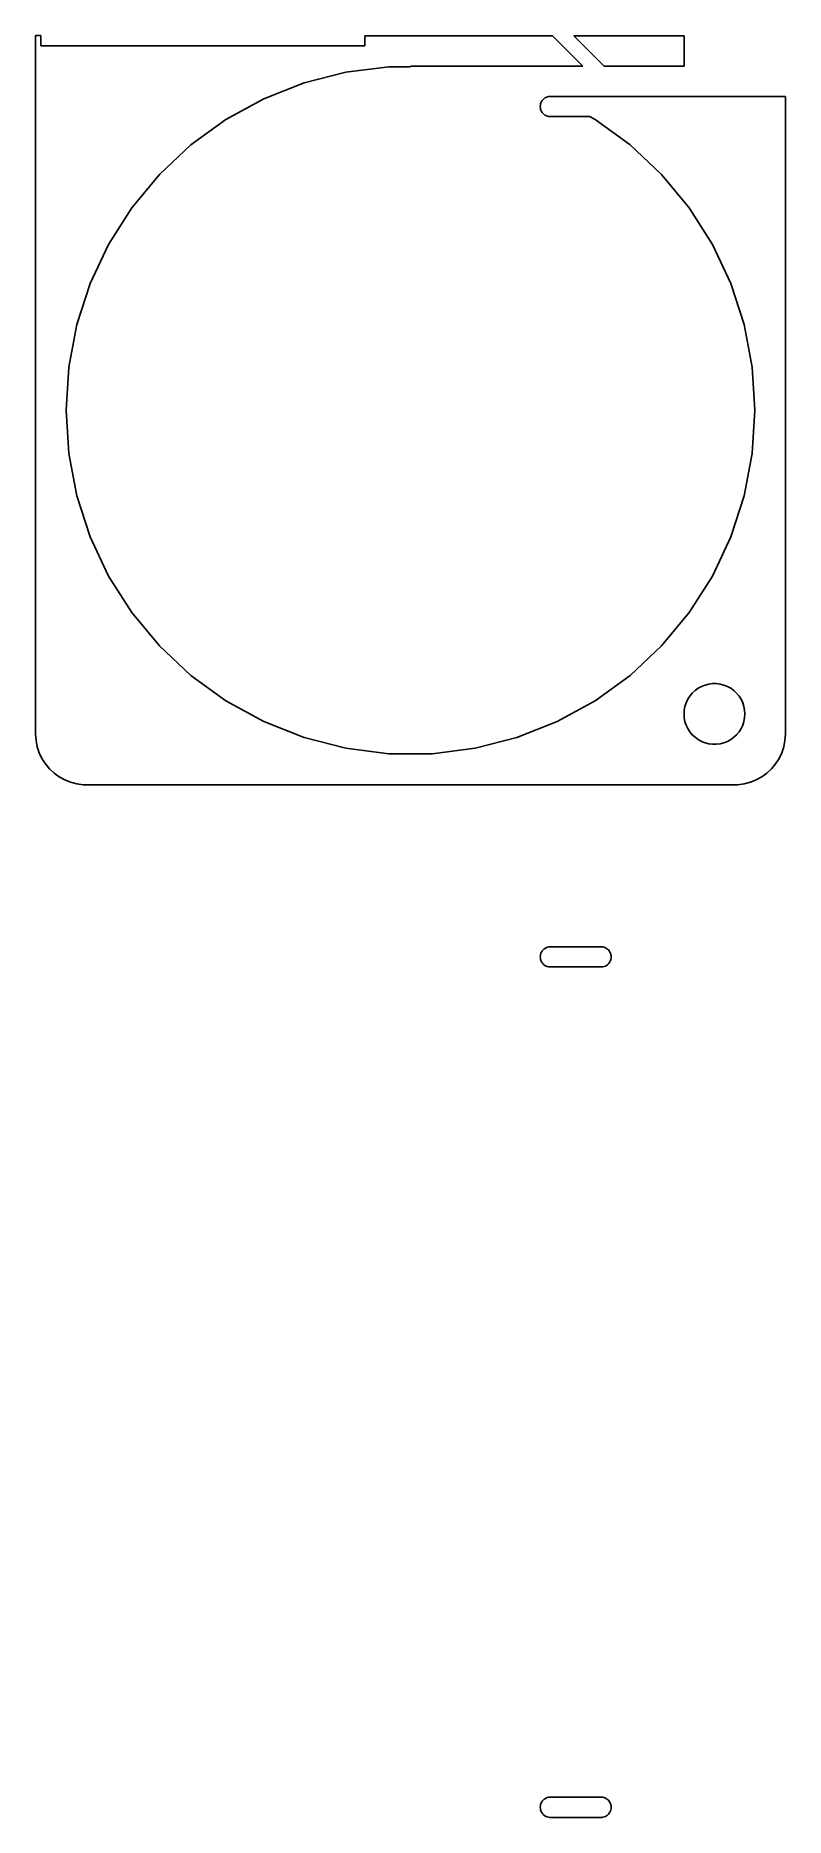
# Model space of a CAD drawing. Header units: metres. Extents: x -37 to 37, y 29 to 205.
import ezdxf

# ---------------------------------------------------------------- set-up
doc = ezdxf.new("R2010")
doc.units = ezdxf.units.M

msp = doc.modelspace()

# ---------------------------------------------------------------- linework, layer by layer
for p, q in [((-36.5, 205), (-37, 205)), ((-37, 205), (-37, 136)), ((-36.5, 204), (-36.5, 205)), ((14.0099, 204.99), (-4.5, 204.99)), ((-4.5, 204.99), (-4.5, 204)), ((17, 202), (14.0099, 204.99)), ((27, 204.99), (16.1312, 204.99)), ((16.1312, 204.99), (19.1213, 202)), ((27, 202), (27, 204.99)), ((-4.5, 204), (-36.5, 204)), ((-10.5066, 200.336), (-6.371, 201.398)), ((-6.371, 201.398), (-2.1349, 201.933)), ((-2.1349, 201.933), (0, 201.933)), ((0, 201.933), (0, 202)), ((0, 202), (17, 202)), ((19.1213, 202), (27, 202)), ((-14.4765, 198.764), (-10.5066, 200.336)), ((13.3852, 198.905), (13.2752, 198.844)), ((13.502, 198.951), (13.3852, 198.905)), ((13.6236, 198.982), (13.502, 198.951)), ((13.7482, 198.998), (13.6236, 198.982)), ((14.561, 198.998), (13.7482, 198.998)), ((37, 199), (14.561, 199)), ((14.561, 199), (14.561, 198.998)), ((37, 136), (37, 199)), ((-18.2181, 196.707), (-14.4765, 198.764)), ((12.8189, 198.125), (12.811, 198)), ((12.811, 198), (12.8189, 197.875)), ((12.8424, 198.249), (12.8189, 198.125)), ((12.8189, 197.875), (12.8424, 197.751)), ((12.8812, 198.368), (12.8424, 198.249)), ((12.8424, 197.751), (12.8812, 197.632)), ((12.9347, 198.482), (12.8812, 198.368)), ((12.8812, 197.632), (12.9347, 197.518)), ((13.002, 198.588), (12.9347, 198.482)), ((12.9347, 197.518), (13.002, 197.412)), ((13.082, 198.685), (13.002, 198.588)), ((13.002, 197.412), (13.082, 197.315)), ((13.1736, 198.771), (13.082, 198.685)), ((13.082, 197.315), (13.1736, 197.229)), ((13.2752, 198.844), (13.1736, 198.771)), ((13.1736, 197.229), (13.2752, 197.156)), ((13.2752, 197.156), (13.3852, 197.095)), ((-21.6724, 194.197), (-18.2181, 196.707)), ((13.3852, 197.095), (13.502, 197.049)), ((13.502, 197.049), (13.6236, 197.018)), ((13.6236, 197.018), (13.7482, 197.002)), ((13.7482, 197.002), (17.6818, 197.002)), ((17.6818, 197.002), (18.2181, 196.707)), ((18.2181, 196.707), (21.6724, 194.197)), ((-24.7849, 191.275), (-21.6724, 194.197)), ((21.6724, 194.197), (24.7849, 191.275)), ((-27.5066, 187.985), (-24.7849, 191.275)), ((24.7849, 191.275), (27.5066, 187.985)), ((-29.7944, 184.38), (-27.5066, 187.985)), ((27.5066, 187.985), (29.7944, 184.38)), ((-31.6124, 180.516), (-29.7944, 184.38)), ((29.7944, 184.38), (31.6124, 180.516)), ((-32.9318, 176.455), (-31.6124, 180.516)), ((31.6124, 180.516), (32.9318, 176.455)), ((-33.7319, 172.261), (-32.9318, 176.455)), ((32.9318, 176.455), (33.7319, 172.261)), ((-34, 168), (-33.7319, 172.261)), ((33.7319, 172.261), (34, 168)), ((-33.7319, 163.739), (-34, 168)), ((34, 168), (33.7319, 163.739)), ((-32.9318, 159.545), (-33.7319, 163.739)), ((33.7319, 163.739), (32.9318, 159.545)), ((-31.6124, 155.484), (-32.9318, 159.545)), ((32.9318, 159.545), (31.6124, 155.484)), ((-29.7944, 151.62), (-31.6124, 155.484)), ((31.6124, 155.484), (29.7944, 151.62)), ((-27.5066, 148.015), (-29.7944, 151.62)), ((29.7944, 151.62), (27.5066, 148.015)), ((-24.7849, 144.725), (-27.5066, 148.015)), ((27.5066, 148.015), (24.7849, 144.725)), ((-21.6724, 141.803), (-24.7849, 144.725)), ((24.7849, 144.725), (21.6724, 141.803)), ((-18.2181, 139.293), (-21.6724, 141.803)), ((21.6724, 141.803), (18.2181, 139.293)), ((28.7227, 140.714), (29.0729, 140.853)), ((29.0729, 140.853), (29.4379, 140.947)), ((29.4379, 140.947), (29.8116, 140.994)), ((29.8116, 140.994), (30.1884, 140.994)), ((30.1884, 140.994), (30.5621, 140.947)), ((30.5621, 140.947), (30.927, 140.853)), ((30.927, 140.853), (31.2773, 140.714)), ((-14.4765, 137.236), (-18.2181, 139.293)), ((18.2181, 139.293), (14.4765, 137.236)), ((27.0942, 138.746), (27.2107, 139.104)), ((27.2107, 139.104), (27.3711, 139.445)), ((27.3711, 139.445), (27.5729, 139.763)), ((27.5729, 139.763), (27.8131, 140.054)), ((27.8131, 140.054), (28.0877, 140.312)), ((28.0877, 140.312), (28.3925, 140.533)), ((28.3925, 140.533), (28.7227, 140.714)), ((31.2773, 140.714), (31.6075, 140.533)), ((31.6075, 140.533), (31.9123, 140.312)), ((31.9123, 140.312), (32.1869, 140.054)), ((32.1869, 140.054), (32.427, 139.763)), ((32.427, 139.763), (32.6289, 139.445)), ((32.6289, 139.445), (32.7893, 139.104)), ((32.7893, 139.104), (32.9057, 138.746)), ((27, 138), (27.0237, 138.376)), ((27.0237, 137.624), (27, 138)), ((27.0237, 138.376), (27.0942, 138.746)), ((27.0942, 137.254), (27.0237, 137.624)), ((32.9057, 138.746), (32.9763, 138.376)), ((32.9763, 137.624), (32.9057, 137.254)), ((32.9763, 138.376), (33, 138)), ((33, 138), (32.9763, 137.624)), ((-37, 136), (-36.9606, 135.373)), ((-10.5066, 135.664), (-14.4765, 137.236)), ((-6.371, 134.602), (-10.5066, 135.664)), ((10.5066, 135.664), (6.371, 134.602)), ((14.4765, 137.236), (10.5066, 135.664)), ((27.2107, 136.896), (27.0942, 137.254)), ((27.3711, 136.555), (27.2107, 136.896)), ((27.5729, 136.237), (27.3711, 136.555)), ((27.8131, 135.946), (27.5729, 136.237)), ((28.0877, 135.688), (27.8131, 135.946)), ((28.3925, 135.467), (28.0877, 135.688)), ((31.9123, 135.688), (31.6075, 135.467)), ((32.1869, 135.946), (31.9123, 135.688)), ((32.427, 136.237), (32.1869, 135.946)), ((32.6289, 136.555), (32.427, 136.237)), ((32.7893, 136.896), (32.6289, 136.555)), ((32.9057, 137.254), (32.7893, 136.896)), ((36.9606, 135.373), (37, 136)), ((-36.9606, 135.373), (-36.8429, 134.757)), ((-36.8429, 134.757), (-36.6489, 134.159)), ((-36.6489, 134.159), (-36.3815, 133.591)), ((-2.1349, 134.067), (-6.371, 134.602)), ((2.1349, 134.067), (-2.1349, 134.067)), ((6.371, 134.602), (2.1349, 134.067)), ((28.7227, 135.286), (28.3925, 135.467)), ((29.0729, 135.147), (28.7227, 135.286)), ((29.4379, 135.053), (29.0729, 135.147)), ((29.8116, 135.006), (29.4379, 135.053)), ((30.1884, 135.006), (29.8116, 135.006)), ((30.5621, 135.053), (30.1884, 135.006)), ((30.927, 135.147), (30.5621, 135.053)), ((31.2773, 135.286), (30.927, 135.147)), ((31.6075, 135.467), (31.2773, 135.286)), ((36.3815, 133.591), (36.6489, 134.159)), ((36.6489, 134.159), (36.8429, 134.757)), ((36.8429, 134.757), (36.9606, 135.373)), ((-36.3815, 133.591), (-36.0451, 133.061)), ((-36.0451, 133.061), (-35.6448, 132.577)), ((-35.6448, 132.577), (-35.1871, 132.147)), ((-35.1871, 132.147), (-34.6791, 131.778)), ((34.6791, 131.778), (35.1871, 132.147)), ((35.1871, 132.147), (35.6448, 132.577)), ((35.6448, 132.577), (36.0451, 133.061)), ((36.0451, 133.061), (36.3815, 133.591)), ((-34.6791, 131.778), (-34.1289, 131.476)), ((-34.1289, 131.476), (-33.5451, 131.245)), ((-33.5451, 131.245), (-32.9369, 131.089)), ((-32.9369, 131.089), (-32.3139, 131.01)), ((-32.3139, 131.01), (32.3139, 131.01)), ((32.3139, 131.01), (32.9369, 131.089)), ((32.9369, 131.089), (33.5451, 131.245)), ((33.5451, 131.245), (34.1289, 131.476)), ((34.1289, 131.476), (34.6791, 131.778)), ((12.9347, 114.482), (12.8812, 114.368)), ((13.002, 114.588), (12.9347, 114.482)), ((13.082, 114.685), (13.002, 114.588)), ((13.1736, 114.771), (13.082, 114.685)), ((13.2752, 114.844), (13.1736, 114.771)), ((13.3852, 114.905), (13.2752, 114.844)), ((13.502, 114.951), (13.3852, 114.905)), ((13.6236, 114.982), (13.502, 114.951)), ((13.7482, 114.998), (13.6236, 114.982)), ((18.8738, 114.998), (13.7482, 114.998)), ((18.9984, 114.982), (18.8738, 114.998)), ((19.12, 114.951), (18.9984, 114.982)), ((19.2368, 114.905), (19.12, 114.951)), ((19.3468, 114.844), (19.2368, 114.905)), ((19.4484, 114.771), (19.3468, 114.844)), ((19.54, 114.685), (19.4484, 114.771)), ((19.62, 114.588), (19.54, 114.685)), ((19.6873, 114.482), (19.62, 114.588)), ((19.7408, 114.368), (19.6873, 114.482)), ((12.8189, 114.125), (12.811, 114)), ((12.811, 114), (12.8189, 113.875)), ((12.8424, 114.249), (12.8189, 114.125)), ((12.8189, 113.875), (12.8424, 113.751)), ((12.8812, 114.368), (12.8424, 114.249)), ((12.8424, 113.751), (12.8812, 113.632)), ((12.8812, 113.632), (12.9347, 113.518)), ((12.9347, 113.518), (13.002, 113.412)), ((13.002, 113.412), (13.082, 113.315)), ((13.082, 113.315), (13.1736, 113.229)), ((13.1736, 113.229), (13.2752, 113.156)), ((13.2752, 113.156), (13.3852, 113.095)), ((13.3852, 113.095), (13.502, 113.049)), ((13.502, 113.049), (13.6236, 113.018)), ((13.6236, 113.018), (13.7482, 113.002)), ((13.7482, 113.002), (18.8738, 113.002)), ((18.8738, 113.002), (18.9984, 113.018)), ((18.9984, 113.018), (19.12, 113.049)), ((19.12, 113.049), (19.2368, 113.095)), ((19.2368, 113.095), (19.3468, 113.156)), ((19.3468, 113.156), (19.4484, 113.229)), ((19.4484, 113.229), (19.54, 113.315)), ((19.54, 113.315), (19.62, 113.412)), ((19.62, 113.412), (19.6873, 113.518)), ((19.6873, 113.518), (19.7408, 113.632)), ((19.7796, 114.249), (19.7408, 114.368)), ((19.7408, 113.632), (19.7796, 113.751)), ((19.8031, 114.125), (19.7796, 114.249)), ((19.7796, 113.751), (19.8031, 113.875)), ((19.811, 114), (19.8031, 114.125)), ((19.8031, 113.875), (19.811, 114)), ((12.8189, 30.1253), (12.811, 30)), ((12.811, 30), (12.8189, 29.8747)), ((12.8424, 30.2487), (12.8189, 30.1253)), ((12.8812, 30.3681), (12.8424, 30.2487)), ((12.9347, 30.4818), (12.8812, 30.3681)), ((13.002, 30.5878), (12.9347, 30.4818)), ((13.082, 30.6845), (13.002, 30.5878)), ((13.1736, 30.7705), (13.082, 30.6845)), ((13.2752, 30.8443), (13.1736, 30.7705)), ((13.3852, 30.9048), (13.2752, 30.8443)), ((13.502, 30.951), (13.3852, 30.9048)), ((13.6236, 30.9823), (13.502, 30.951)), ((13.7482, 30.998), (13.6236, 30.9823)), ((18.8738, 30.998), (13.7482, 30.998)), ((18.9984, 30.9823), (18.8738, 30.998)), ((19.12, 30.951), (18.9984, 30.9823)), ((19.2368, 30.9048), (19.12, 30.951)), ((19.3468, 30.8443), (19.2368, 30.9048)), ((19.4484, 30.7705), (19.3468, 30.8443)), ((19.54, 30.6845), (19.4484, 30.7705)), ((19.62, 30.5878), (19.54, 30.6845)), ((19.6873, 30.4818), (19.62, 30.5878)), ((19.7408, 30.3681), (19.6873, 30.4818)), ((19.7796, 30.2487), (19.7408, 30.3681)), ((19.8031, 30.1253), (19.7796, 30.2487)), ((19.811, 30), (19.8031, 30.1253)), ((19.8031, 29.8747), (19.811, 30)), ((12.8189, 29.8747), (12.8424, 29.7513)), ((12.8424, 29.7513), (12.8812, 29.6319)), ((12.8812, 29.6319), (12.9347, 29.5182)), ((12.9347, 29.5182), (13.002, 29.4122)), ((13.002, 29.4122), (13.082, 29.3154)), ((13.082, 29.3154), (13.1736, 29.2295)), ((13.1736, 29.2295), (13.2752, 29.1557)), ((13.2752, 29.1557), (13.3852, 29.0952)), ((13.3852, 29.0952), (13.502, 29.0489)), ((13.502, 29.0489), (13.6236, 29.0177)), ((13.6236, 29.0177), (13.7482, 29.002)), ((13.7482, 29.002), (18.8738, 29.002)), ((18.8738, 29.002), (18.9984, 29.0177)), ((18.9984, 29.0177), (19.12, 29.0489)), ((19.12, 29.0489), (19.2368, 29.0952)), ((19.2368, 29.0952), (19.3468, 29.1557)), ((19.3468, 29.1557), (19.4484, 29.2295)), ((19.4484, 29.2295), (19.54, 29.3154)), ((19.54, 29.3154), (19.62, 29.4122)), ((19.62, 29.4122), (19.6873, 29.5182)), ((19.6873, 29.5182), (19.7408, 29.6319)), ((19.7408, 29.6319), (19.7796, 29.7513)), ((19.7796, 29.7513), (19.8031, 29.8747))]:
    msp.add_line(p, q)

doc.saveas('drawing.dxf')
